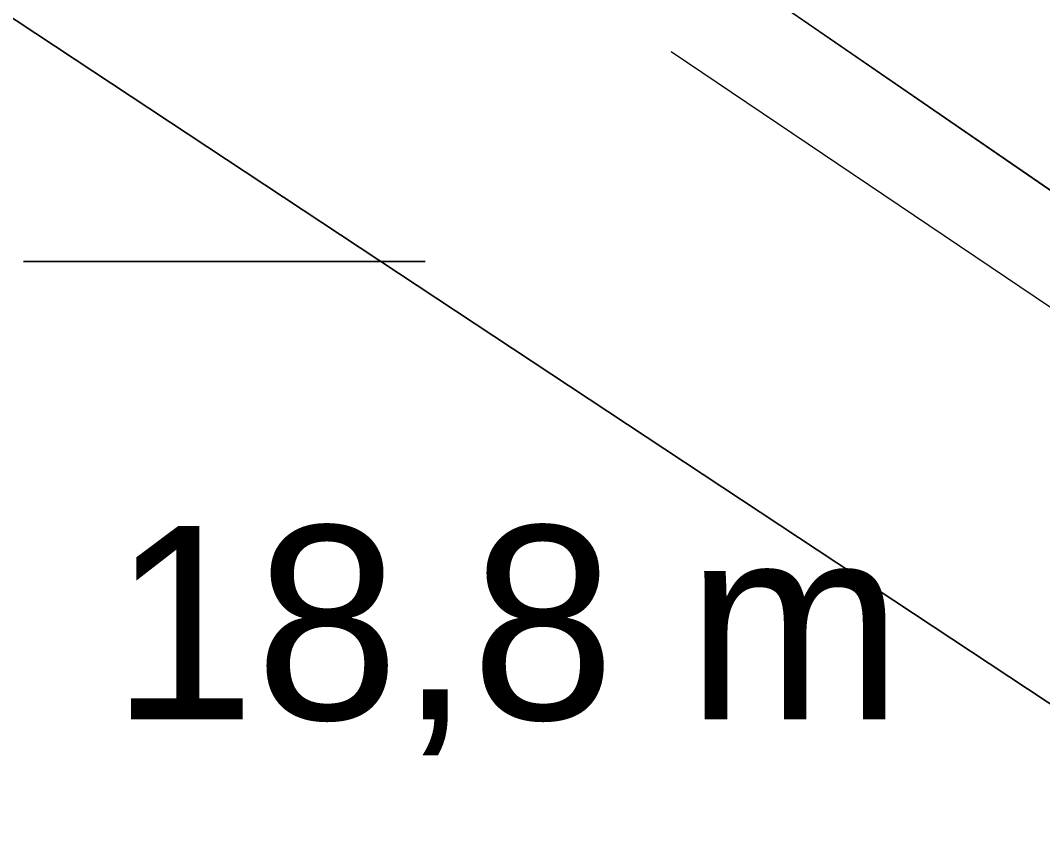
# Model space of a CAD drawing. Header units: metres. Extents: x 0 to 105485, y 0 to 425721.
# Drawn here: x 104661.473 to 104666.227, y 425228.052 to 425231.811 of the extents above; entities that cross this region are included whole.
import ezdxf
from ezdxf.enums import TextEntityAlignment as Align

# ---------------------------------------------------------------- set-up
doc = ezdxf.new("R2010")
doc.units = ezdxf.units.M
doc.header["$MEASUREMENT"] = 0
doc.linetypes.add('KG-PERCEEL-SO', pattern=[19, 5.5, -4, 5.5, -4])
for name, color, linetype, lineweight in [('B-XX-GK-KADEMUUR-G', 150, 'Continuous', 18), ('B-XX-KG-GRENS_PERCEEL-G', 150, 'KG-PERCEEL-SO', 18), ('B-XX-MO-ONDERZOEK_SONDERING-G', 90, 'Continuous', 18), ('B-XX-MO-ONDERZOEK_SONDERING-T', 90, 'Continuous', 18), ('B-XX-OG-WATER_HAVEN-G', 170, 'Continuous', 18), ('B-XX-VH-OPENVERHARDING-G', 90, 'Continuous', 18)]:
    doc.layers.add(name, color=color, linetype=linetype, lineweight=lineweight)

msp = doc.modelspace()

# ---------------------------------------------------------------- linework, layer by layer
at = {"layer": 'B-XX-GK-KADEMUUR-G', "ltscale": 0.5}
msp.add_lwpolyline([(104656.653, 425237.635), (104645.067, 425225.027), (104633.832, 425212.744), (104630.988, 425209.689), (104630, 425208.5949), (104630, 425207.8948), (104655.534, 425235.724), (104669.156, 425226.719), (104683.563, 425217.04), (104694.868, 425209.36), (104693.117, 425204.476), (104685.019, 425181.946), (104684.636, 425182.153), (104673.2142, 425150), (104682.3119, 425150), (104686.323, 425173.241), (104687.603, 425180.661), (104686.578, 425181.02), (104695.148, 425204.934), (104695.964, 425207.146), (104696.101, 425207.506), (104697.258, 425210.559), (104683.724, 425219.219), (104669.77, 425228.608)], close=True, dxfattribs=at)
at = {"layer": 'B-XX-KG-GRENS_PERCEEL-G', "ltscale": 0.5, "flags": 128}
msp.add_lwpolyline([(104656.624, 425236.978), (104675.459, 425224.276), (104696.915, 425209.952), (104697.774, 425209.408)], dxfattribs=at)
at = {"layer": 'B-XX-MO-ONDERZOEK_SONDERING-G', "color": 0, "true_color": 0xd62828}
msp.add_polyline3d([(104661.857, 425230.69, -3.73), (104661.846, 425230.69, -3.75), (104661.772, 425230.69, -3.77), (104661.796, 425230.69, -3.79), (104661.766, 425230.69, -3.809), (104661.644, 425230.69, -3.829), (104661.611, 425230.69, -3.849), (104661.638, 425230.69, -3.869), (104661.594, 425230.69, -3.889), (104661.52, 425230.69, -3.909), (104661.513, 425230.69, -3.929), (104661.518, 425230.69, -3.949), (104661.513, 425230.69, -3.969), (104661.506, 425230.69, -3.989), (104661.506, 425230.69, -4.009), (104661.506, 425230.69, -4.029), (104661.506, 425230.69, -4.049), (104661.514, 425230.69, -4.069), (104661.516, 425230.69, -4.089), (104661.518, 425230.69, -4.109), (104661.554, 425230.69, -4.129), (104661.593, 425230.69, -4.149), (104661.5657, 425230.69, -4.169), (104661.5385, 425230.69, -4.189), (104661.5337, 425230.69, -4.209), (104661.5288, 425230.69, -4.229), (104661.524, 425230.69, -4.249), (104661.524, 425230.69, -4.269), (104661.5194, 425230.69, -4.289), (104661.5183, 425230.69, -4.309), (104661.5173, 425230.69, -4.329), (104661.5163, 425230.69, -4.349), (104661.517, 425230.69, -4.369), (104661.508, 425230.69, -4.389), (104661.501, 425230.69, -4.41), (104661.4986, 425230.69, -4.43), (104661.4963, 425230.69, -4.45), (104661.4957, 425230.69, -4.47), (104661.4952, 425230.69, -4.49), (104661.4946, 425230.69, -4.51), (104661.4943, 425230.69, -4.53), (104661.494, 425230.69, -4.55), (104661.491, 425230.69, -4.57), (104661.4896, 425230.69, -4.59), (104661.4883, 425230.69, -4.61), (104661.487, 425230.69, -4.63), (104661.499, 425230.69, -4.65), (104661.506, 425230.69, -4.67), (104661.508, 425230.69, -4.69), (104661.508, 425230.69, -4.71), (104661.51, 425230.69, -4.73), (104661.511, 425230.69, -4.75), (104661.512, 425230.69, -4.77), (104661.511, 425230.69, -4.79), (104661.5106, 425230.69, -4.81), (104661.5103, 425230.69, -4.83), (104661.51, 425230.69, -4.85), (104661.511, 425230.69, -4.87), (104661.51, 425230.69, -4.89), (104661.511, 425230.69, -4.91), (104661.5183, 425230.69, -4.93), (104661.5256, 425230.69, -4.95), (104661.533, 425230.69, -4.97), (104661.535, 425230.69, -4.99), (104661.518, 425230.69, -5.01), (104661.513, 425230.69, -5.03), (104661.504, 425230.69, -5.05), (104661.5033, 425230.69, -5.07), (104661.5026, 425230.69, -5.09), (104661.502, 425230.69, -5.11), (104661.501, 425230.69, -5.13), (104661.501, 425230.69, -5.15), (104661.499, 425230.69, -5.17), (104661.499, 425230.69, -5.19), (104661.502, 425230.69, -5.21), (104661.503, 425230.69, -5.23), (104661.508, 425230.69, -5.25), (104661.511, 425230.69, -5.27), (104661.51, 425230.69, -5.29), (104661.508, 425230.69, -5.31), (104661.504, 425230.69, -5.33), (104661.504, 425230.69, -5.35), (104661.504, 425230.69, -5.37), (104661.504, 425230.69, -5.39), (104661.504, 425230.69, -5.41), (104661.504, 425230.69, -5.43), (104661.504, 425230.69, -5.45), (104661.503, 425230.69, -5.47), (104661.504, 425230.69, -5.49), (104661.508, 425230.69, -5.51), (104661.505, 425230.69, -5.53), (104661.504, 425230.69, -5.55), (104661.505, 425230.69, -5.57), (104661.503, 425230.69, -5.59), (104661.503, 425230.69, -5.61), (104661.504, 425230.69, -5.63), (104661.51, 425230.69, -5.65), (104661.508, 425230.69, -5.67), (104661.506, 425230.69, -5.69), (104661.506, 425230.69, -5.71), (104661.506, 425230.69, -5.73), (104661.506, 425230.69, -5.75), (104661.511, 425230.69, -5.77), (104661.513, 425230.69, -5.79), (104661.516, 425230.69, -5.81), (104661.517, 425230.69, -5.83), (104661.516, 425230.69, -5.85), (104661.5143, 425230.69, -5.87), (104661.5126, 425230.69, -5.89), (104661.511, 425230.69, -5.91), (104661.513, 425230.69, -5.93), (104661.524, 425230.69, -5.95), (104661.534, 425230.69, -5.97), (104661.527, 425230.69, -5.99), (104661.5225, 425230.69, -6.01), (104661.5181, 425230.69, -6.03), (104661.5136, 425230.69, -6.05), (104661.514, 425230.69, -6.07), (104661.513, 425230.69, -6.09), (104661.51, 425230.69, -6.11), (104661.51, 425230.69, -6.13), (104661.508, 425230.69, -6.15), (104661.502, 425230.69, -6.17), (104661.502, 425230.69, -6.19), (104661.5, 425230.69, -6.21), (104661.5, 425230.69, -6.23), (104661.504, 425230.69, -6.25), (104661.504, 425230.69, -6.27), (104661.504, 425230.69, -6.289), (104661.503, 425230.69, -6.309), (104661.502, 425230.69, -6.329), (104661.502, 425230.69, -6.349), (104661.502, 425230.69, -6.369), (104661.503, 425230.69, -6.389), (104661.508, 425230.69, -6.409), (104661.514, 425230.69, -6.429), (104661.516, 425230.69, -6.449), (104661.515, 425230.69, -6.469), (104661.513, 425230.69, -6.489), (104661.519, 425230.69, -6.509), (104661.522, 425230.69, -6.529), (104661.521, 425230.69, -6.549), (104661.52, 425230.69, -6.569), (104661.519, 425230.69, -6.589), (104661.528, 425230.69, -6.609), (104661.53, 425230.69, -6.629), (104661.5853, 425230.69, -6.649), (104661.6406, 425230.69, -6.669), (104661.696, 425230.69, -6.689), (104661.85, 425230.69, -6.709), (104661.873, 425230.69, -6.729), (104661.843, 425230.69, -6.749), (104661.807, 425230.69, -6.769), (104661.771, 425230.69, -6.789), (104661.73, 425230.69, -6.809), (104661.704, 425230.69, -6.829), (104661.66, 425230.69, -6.849), (104661.602, 425230.69, -6.869), (104661.556, 425230.69, -6.889), (104661.532, 425230.69, -6.909), (104661.517, 425230.69, -6.929), (104661.51, 425230.69, -6.949), (104661.505, 425230.69, -6.969), (104661.503, 425230.69, -6.989), (104661.503, 425230.69, -7.009), (104661.5, 425230.69, -7.029), (104661.498, 425230.69, -7.049), (104661.498, 425230.69, -7.069), (104661.498, 425230.69, -7.089), (104661.498, 425230.69, -7.109), (104661.497, 425230.69, -7.129), (104661.497, 425230.69, -7.149), (104661.497, 425230.69, -7.169), (104661.497, 425230.69, -7.189), (104661.497, 425230.69, -7.209), (104661.499, 425230.69, -7.229), (104661.5, 425230.69, -7.249), (104661.5, 425230.69, -7.269), (104661.502, 425230.69, -7.289), (104661.502, 425230.69, -7.309), (104661.502, 425230.69, -7.329), (104661.501, 425230.69, -7.349), (104661.5, 425230.69, -7.369), (104661.5, 425230.69, -7.389), (104661.499, 425230.69, -7.409), (104661.499, 425230.69, -7.429), (104661.498, 425230.69, -7.449), (104661.499, 425230.69, -7.469), (104661.499, 425230.69, -7.489), (104661.498, 425230.69, -7.509), (104661.498, 425230.69, -7.529), (104661.498, 425230.69, -7.549), (104661.498, 425230.69, -7.569), (104661.498, 425230.69, -7.589), (104661.497, 425230.69, -7.609), (104661.498, 425230.69, -7.629), (104661.497, 425230.69, -7.649), (104661.498, 425230.69, -7.669), (104661.498, 425230.69, -7.689), (104661.497, 425230.69, -7.709), (104661.499, 425230.69, -7.729), (104661.499, 425230.69, -7.749), (104661.499, 425230.69, -7.769), (104661.498, 425230.69, -7.789), (104661.499, 425230.69, -7.809), (104661.499, 425230.69, -7.829), (104661.499, 425230.69, -7.849), (104661.499, 425230.69, -7.869), (104661.499, 425230.69, -7.889), (104661.499, 425230.69, -7.909), (104661.499, 425230.69, -7.929), (104661.498, 425230.69, -7.949), (104661.498, 425230.69, -7.969), (104661.499, 425230.69, -7.989), (104661.498, 425230.69, -8.009), (104661.499, 425230.69, -8.029), (104661.499, 425230.69, -8.049), (104661.499, 425230.69, -8.069), (104661.501, 425230.69, -8.089), (104661.5, 425230.69, -8.109), (104661.499, 425230.69, -8.129), (104661.5, 425230.69, -8.149), (104661.5, 425230.69, -8.169), (104661.5, 425230.69, -8.189), (104661.501, 425230.69, -8.209), (104661.501, 425230.69, -8.229), (104661.5, 425230.69, -8.249), (104661.499, 425230.69, -8.269), (104661.5, 425230.69, -8.289), (104661.499, 425230.69, -8.309), (104661.5, 425230.69, -8.329), (104661.5, 425230.69, -8.349), (104661.502, 425230.69, -8.369), (104661.502, 425230.69, -8.389), (104661.5, 425230.69, -8.409), (104661.5, 425230.69, -8.429), (104661.5, 425230.69, -8.449), (104661.501, 425230.69, -8.469), (104661.5, 425230.69, -8.489), (104661.501, 425230.69, -8.509), (104661.5, 425230.69, -8.529), (104661.5, 425230.69, -8.549), (104661.501, 425230.69, -8.569), (104661.501, 425230.69, -8.589), (104661.501, 425230.69, -8.609), (104661.501, 425230.69, -8.629), (104661.501, 425230.69, -8.649), (104661.501, 425230.69, -8.669), (104661.501, 425230.69, -8.689), (104661.501, 425230.69, -8.709), (104661.501, 425230.69, -8.729), (104661.501, 425230.69, -8.749), (104661.501, 425230.69, -8.769), (104661.501, 425230.69, -8.789), (104661.502, 425230.69, -8.809), (104661.501, 425230.69, -8.829), (104661.501, 425230.69, -8.849), (104661.501, 425230.69, -8.869), (104661.502, 425230.69, -8.889), (104661.501, 425230.69, -8.909), (104661.502, 425230.69, -8.929), (104661.501, 425230.69, -8.949), (104661.501, 425230.69, -8.969), (104661.502, 425230.69, -8.989), (104661.502, 425230.69, -9.009), (104661.502, 425230.69, -9.029), (104661.502, 425230.69, -9.049), (104661.502, 425230.69, -9.069), (104661.503, 425230.69, -9.089), (104661.503, 425230.69, -9.109), (104661.503, 425230.69, -9.129), (104661.502, 425230.69, -9.149), (104661.503, 425230.69, -9.169), (104661.502, 425230.69, -9.189), (104661.503, 425230.69, -9.209), (104661.503, 425230.69, -9.229), (104661.502, 425230.69, -9.249), (104661.501, 425230.69, -9.269), (104661.501, 425230.69, -9.289), (104661.501, 425230.69, -9.309), (104661.502, 425230.69, -9.329), (104661.503, 425230.69, -9.349), (104661.503, 425230.69, -9.369), (104661.503, 425230.69, -9.389), (104661.503, 425230.69, -9.409), (104661.502, 425230.69, -9.429), (104661.502, 425230.69, -9.449), (104661.502, 425230.69, -9.469), (104661.502, 425230.69, -9.489), (104661.502, 425230.69, -9.509), (104661.502, 425230.69, -9.529), (104661.502, 425230.69, -9.549), (104661.502, 425230.69, -9.569), (104661.504, 425230.69, -9.589), (104661.504, 425230.69, -9.609), (104661.505, 425230.69, -9.629), (104661.509, 425230.69, -9.649), (104661.513, 425230.69, -9.669), (104661.509, 425230.69, -9.689), (104661.504, 425230.69, -9.709), (104661.503, 425230.69, -9.729), (104661.502, 425230.69, -9.749), (104661.502, 425230.69, -9.769), (104661.502, 425230.69, -9.789), (104661.502, 425230.69, -9.809), (104661.501, 425230.69, -9.829), (104661.502, 425230.69, -9.849), (104661.502, 425230.69, -9.869), (104661.502, 425230.69, -9.889), (104661.501, 425230.69, -9.909), (104661.502, 425230.69, -9.929), (104661.502, 425230.69, -9.949), (104661.503, 425230.69, -9.969), (104661.504, 425230.69, -9.989), (104661.503, 425230.69, -10.009), (104661.504, 425230.69, -10.029), (104661.502, 425230.69, -10.049), (104661.502, 425230.69, -10.069), (104661.502, 425230.69, -10.089), (104661.502, 425230.69, -10.109), (104661.502, 425230.69, -10.129), (104661.502, 425230.69, -10.149), (104661.502, 425230.69, -10.169), (104661.503, 425230.69, -10.189), (104661.5, 425230.69, -10.209), (104661.499, 425230.69, -10.229), (104661.497, 425230.69, -10.249), (104661.497, 425230.69, -10.269), (104661.497, 425230.69, -10.289), (104661.498, 425230.69, -10.309), (104661.497, 425230.69, -10.329), (104661.497, 425230.69, -10.349), (104661.497, 425230.69, -10.369), (104661.498, 425230.69, -10.389), (104661.498, 425230.69, -10.409), (104661.497, 425230.69, -10.429), (104661.499, 425230.69, -10.449), (104661.498, 425230.69, -10.469), (104661.498, 425230.69, -10.489), (104661.498, 425230.69, -10.509), (104661.498, 425230.69, -10.529), (104661.499, 425230.69, -10.549), (104661.498, 425230.69, -10.569), (104661.498, 425230.69, -10.589), (104661.499, 425230.69, -10.609), (104661.502, 425230.69, -10.629), (104661.502, 425230.69, -10.649), (104661.5, 425230.69, -10.669), (104661.499, 425230.69, -10.689), (104661.5, 425230.69, -10.709), (104661.5, 425230.69, -10.729), (104661.501, 425230.69, -10.749), (104661.502, 425230.69, -10.769), (104661.502, 425230.69, -10.789), (104661.502, 425230.69, -10.809), (104661.502, 425230.69, -10.829), (104661.502, 425230.69, -10.849), (104661.502, 425230.69, -10.869), (104661.503, 425230.69, -10.889), (104661.504, 425230.69, -10.909), (104661.503, 425230.69, -10.929), (104661.5, 425230.69, -10.949), (104661.498, 425230.69, -10.969), (104661.499, 425230.69, -10.989), (104661.499, 425230.69, -11.009), (104661.5, 425230.69, -11.029), (104661.501, 425230.69, -11.049), (104661.502, 425230.69, -11.069), (104661.502, 425230.69, -11.089), (104661.504, 425230.69, -11.109), (104661.504, 425230.69, -11.129), (104661.504, 425230.69, -11.149), (104661.502, 425230.69, -11.169), (104661.502, 425230.69, -11.189), (104661.501, 425230.69, -11.209), (104661.502, 425230.69, -11.229), (104661.503, 425230.69, -11.249), (104661.503, 425230.69, -11.269), (104661.501, 425230.69, -11.288), (104661.502, 425230.69, -11.308), (104661.506, 425230.69, -11.328), (104661.519, 425230.69, -11.348), (104661.533, 425230.69, -11.368), (104661.538, 425230.69, -11.388), (104661.536, 425230.69, -11.408), (104661.519, 425230.69, -11.428), (104661.517, 425230.69, -11.448), (104661.515, 425230.69, -11.468), (104661.513, 425230.69, -11.488), (104661.511, 425230.69, -11.508), (104661.502, 425230.69, -11.528), (104661.502, 425230.69, -11.548), (104661.501, 425230.69, -11.568), (104661.5, 425230.69, -11.588), (104661.502, 425230.69, -11.608), (104661.501, 425230.69, -11.628), (104661.502, 425230.69, -11.648), (104661.504, 425230.69, -11.668), (104661.502, 425230.69, -11.688), (104661.504, 425230.69, -11.708), (104661.506, 425230.69, -11.728), (104661.509, 425230.69, -11.748), (104661.508, 425230.69, -11.768), (104661.5063, 425230.69, -11.788), (104661.5046, 425230.69, -11.808), (104661.503, 425230.69, -11.828), (104661.504, 425230.69, -11.848), (104661.502, 425230.69, -11.868), (104661.502, 425230.69, -11.888), (104661.501, 425230.69, -11.908), (104661.501, 425230.69, -11.928), (104661.502, 425230.69, -11.948), (104661.503, 425230.69, -11.968), (104661.504, 425230.69, -11.988), (104661.504, 425230.69, -12.008), (104661.511, 425230.69, -12.028), (104661.515, 425230.69, -12.048), (104661.51, 425230.69, -12.068), (104661.502, 425230.69, -12.088), (104661.502, 425230.69, -12.108), (104661.502, 425230.69, -12.128), (104661.502, 425230.69, -12.148), (104661.502, 425230.69, -12.168), (104661.502, 425230.69, -12.188), (104661.504, 425230.69, -12.208), (104661.506, 425230.69, -12.228), (104661.509, 425230.69, -12.248), (104661.543, 425230.69, -12.268), (104661.72, 425230.69, -12.288), (104661.803, 425230.69, -12.308), (104661.924, 425230.69, -12.328), (104662.2, 425230.69, -12.348), (104662.356, 425230.69, -12.368), (104662.396, 425230.69, -12.388), (104662.402, 425230.69, -12.408), (104662.405, 425230.69, -12.427), (104662.419, 425230.69, -12.447), (104662.452, 425230.69, -12.467), (104662.517, 425230.69, -12.487), (104662.604, 425230.69, -12.507), (104662.638, 425230.69, -12.527), (104662.603, 425230.69, -12.547), (104662.494, 425230.69, -12.567), (104662.444, 425230.69, -12.587), (104662.394, 425230.69, -12.607), (104662.344, 425230.69, -12.627), (104662.329, 425230.69, -12.647), (104662.269, 425230.69, -12.667), (104662.235, 425230.69, -12.687), (104662.144, 425230.69, -12.707), (104662.035, 425230.69, -12.727), (104661.926, 425230.69, -12.747), (104661.803, 425230.69, -12.767), (104661.745, 425230.69, -12.787), (104661.677, 425230.69, -12.807), (104661.646, 425230.69, -12.827), (104661.617, 425230.69, -12.847), (104661.602, 425230.69, -12.867), (104661.599, 425230.69, -12.887), (104661.593, 425230.69, -12.907), (104661.568, 425230.69, -12.927), (104661.556, 425230.69, -12.947), (104661.553, 425230.69, -12.967), (104661.556, 425230.69, -12.987), (104661.557, 425230.69, -13.007), (104661.555, 425230.69, -13.027), (104661.556, 425230.69, -13.047), (104661.556, 425230.69, -13.067), (104661.554, 425230.69, -13.087), (104661.554, 425230.69, -13.106), (104661.553, 425230.69, -13.126), (104661.552, 425230.69, -13.146), (104661.556, 425230.69, -13.166), (104661.554, 425230.69, -13.186), (104661.556, 425230.69, -13.206), (104661.556, 425230.69, -13.226), (104661.554, 425230.69, -13.246), (104661.554, 425230.69, -13.266), (104661.552, 425230.69, -13.286), (104661.553, 425230.69, -13.306), (104661.552, 425230.69, -13.326), (104661.55, 425230.69, -13.346), (104661.547, 425230.69, -13.366), (104661.546, 425230.69, -13.386), (104661.54, 425230.69, -13.406), (104661.536, 425230.69, -13.426), (104661.535, 425230.69, -13.446), (104661.53, 425230.69, -13.466), (104661.529, 425230.69, -13.486), (104661.525, 425230.69, -13.506), (104661.521, 425230.69, -13.526), (104661.521, 425230.69, -13.546), (104661.518, 425230.69, -13.566), (104661.515, 425230.69, -13.586), (104661.508, 425230.69, -13.606), (104661.509, 425230.69, -13.626), (104661.505, 425230.69, -13.646), (104661.502, 425230.69, -13.666), (104661.5, 425230.69, -13.686), (104661.5, 425230.69, -13.706), (104661.501, 425230.69, -13.726), (104661.501, 425230.69, -13.746), (104661.501, 425230.69, -13.766), (104661.501, 425230.69, -13.786), (104661.503, 425230.69, -13.806), (104661.504, 425230.69, -13.826), (104661.506, 425230.69, -13.845), (104661.505, 425230.69, -13.865), (104661.504, 425230.69, -13.885), (104661.505, 425230.69, -13.905), (104661.512, 425230.69, -13.925), (104661.614, 425230.69, -13.945), (104661.681, 425230.69, -13.965), (104661.739, 425230.69, -13.985), (104661.754, 425230.69, -14.005), (104661.745, 425230.69, -14.025), (104661.7426, 425230.69, -14.045), (104661.7403, 425230.69, -14.065), (104661.738, 425230.69, -14.085), (104661.791, 425230.69, -14.105), (104661.854, 425230.69, -14.125), (104661.894, 425230.69, -14.145), (104662.01, 425230.69, -14.165), (104662.101, 425230.69, -14.185), (104662.185, 425230.69, -14.205), (104662.236, 425230.69, -14.225), (104662.283, 425230.69, -14.244), (104662.293, 425230.69, -14.264), (104662.306, 425230.69, -14.284), (104662.323, 425230.69, -14.304), (104662.341, 425230.69, -14.324), (104662.348, 425230.69, -14.344), (104662.347, 425230.69, -14.364), (104662.319, 425230.69, -14.384), (104662.29, 425230.69, -14.404), (104662.272, 425230.69, -14.424), (104662.261, 425230.69, -14.444), (104662.248, 425230.69, -14.464), (104662.242, 425230.69, -14.484), (104662.222, 425230.69, -14.504), (104662.205, 425230.69, -14.524), (104662.201, 425230.69, -14.544), (104662.245, 425230.69, -14.564), (104662.217, 425230.69, -14.584), (104662.342, 425230.69, -14.603), (104662.419, 425230.69, -14.623), (104662.475, 425230.69, -14.643), (104662.498, 425230.69, -14.663), (104662.506, 425230.69, -14.683), (104662.49, 425230.69, -14.703), (104662.476, 425230.69, -14.723), (104662.437, 425230.69, -14.743), (104662.411, 425230.69, -14.763), (104662.388, 425230.69, -14.783), (104662.363, 425230.69, -14.803), (104662.348, 425230.69, -14.823), (104662.321, 425230.69, -14.843), (104662.298, 425230.69, -14.863), (104662.278, 425230.69, -14.883), (104662.265, 425230.69, -14.902), (104662.251, 425230.69, -14.922), (104662.247, 425230.69, -14.942), (104662.261, 425230.69, -14.962), (104662.31, 425230.69, -14.982), (104662.388, 425230.69, -15.002), (104662.463, 425230.69, -15.022), (104662.491, 425230.69, -15.042), (104662.521, 425230.69, -15.062), (104662.508, 425230.69, -15.082), (104662.487, 425230.69, -15.102), (104662.451, 425230.69, -15.122), (104662.405, 425230.69, -15.142), (104662.378, 425230.69, -15.162), (104662.335, 425230.69, -15.182), (104662.286, 425230.69, -15.201), (104662.257, 425230.69, -15.221), (104662.257, 425230.69, -15.241), (104662.265, 425230.69, -15.261), (104662.256, 425230.69, -15.281), (104662.201, 425230.69, -15.301), (104662.149, 425230.69, -15.321), (104662.113, 425230.69, -15.341), (104662.08, 425230.69, -15.361), (104662.046, 425230.69, -15.381), (104662.035, 425230.69, -15.401), (104662.013, 425230.69, -15.421), (104662, 425230.69, -15.441), (104661.99, 425230.69, -15.46), (104661.994, 425230.69, -15.48), (104662.013, 425230.69, -15.5), (104662.062, 425230.69, -15.52), (104662.122, 425230.69, -15.54), (104662.154, 425230.69, -15.56), (104662.19, 425230.69, -15.58), (104662.183, 425230.69, -15.6), (104662.176, 425230.69, -15.62), (104662.169, 425230.69, -15.64), (104662.268, 425230.69, -15.66), (104662.344, 425230.69, -15.68), (104662.463, 425230.69, -15.7), (104662.485, 425230.69, -15.72), (104662.462, 425230.69, -15.739), (104662.439, 425230.69, -15.759), (104662.426, 425230.69, -15.779), (104662.433, 425230.69, -15.799), (104662.541, 425230.69, -15.819), (104662.743, 425230.69, -15.839), (104662.911, 425230.69, -15.859), (104662.989, 425230.69, -15.879), (104663.022, 425230.69, -15.899), (104663.07, 425230.69, -15.919), (104663.106, 425230.69, -15.939), (104663.128, 425230.69, -15.959), (104663.141, 425230.69, -15.978), (104663.095, 425230.69, -15.998), (104663.087, 425230.69, -16.018), (104663.053, 425230.69, -16.038), (104663.015, 425230.69, -16.058), (104662.993, 425230.69, -16.078), (104662.983, 425230.69, -16.098), (104662.936, 425230.69, -16.118), (104662.908, 425230.69, -16.138), (104662.91, 425230.69, -16.158), (104662.909, 425230.69, -16.178), (104662.897, 425230.69, -16.198), (104662.837, 425230.69, -16.217), (104662.802, 425230.69, -16.237), (104662.796, 425230.69, -16.257), (104662.799, 425230.69, -16.277), (104662.802, 425230.69, -16.297), (104662.81, 425230.69, -16.317), (104662.771, 425230.69, -16.337), (104662.723, 425230.69, -16.357), (104662.68, 425230.69, -16.377), (104662.613, 425230.69, -16.397), (104662.512, 425230.69, -16.417), (104662.468, 425230.69, -16.436), (104662.418, 425230.69, -16.456), (104662.398, 425230.69, -16.476), (104662.398, 425230.69, -16.496), (104662.414, 425230.69, -16.516), (104662.45, 425230.69, -16.536), (104662.52, 425230.69, -16.556), (104662.608, 425230.69, -16.576), (104662.676, 425230.69, -16.596), (104662.788, 425230.69, -16.616), (104662.885, 425230.69, -16.635), (104662.966, 425230.69, -16.655), (104662.938, 425230.69, -16.675), (104662.876, 425230.69, -16.695), (104662.77, 425230.69, -16.715), (104662.714, 425230.69, -16.735), (104662.662, 425230.69, -16.755), (104662.598, 425230.69, -16.775), (104662.56, 425230.69, -16.795), (104662.495, 425230.69, -16.815), (104662.448, 425230.69, -16.834), (104662.424, 425230.69, -16.854), (104662.419, 425230.69, -16.874), (104662.436, 425230.69, -16.894), (104662.483, 425230.69, -16.914), (104662.542, 425230.69, -16.934), (104662.58, 425230.69, -16.954), (104662.626, 425230.69, -16.974), (104662.651, 425230.69, -16.994), (104662.673, 425230.69, -17.013), (104662.671, 425230.69, -17.033), (104662.646, 425230.69, -17.053), (104662.569, 425230.69, -17.073), (104662.487, 425230.69, -17.093), (104662.442, 425230.69, -17.113), (104662.427, 425230.69, -17.133), (104662.417, 425230.69, -17.153), (104662.415, 425230.69, -17.173), (104662.436, 425230.69, -17.193), (104662.452, 425230.69, -17.212), (104662.475, 425230.69, -17.232), (104662.464, 425230.69, -17.252), (104662.449, 425230.69, -17.272), (104662.439, 425230.69, -17.292), (104662.42, 425230.69, -17.312), (104662.375, 425230.69, -17.332), (104662.328, 425230.69, -17.352), (104662.294, 425230.69, -17.372), (104662.282, 425230.69, -17.391), (104662.253, 425230.69, -17.411), (104662.225, 425230.69, -17.431), (104662.196, 425230.69, -17.451), (104662.171, 425230.69, -17.471), (104662.156, 425230.69, -17.491), (104662.132, 425230.69, -17.511), (104662.105, 425230.69, -17.531), (104662.092, 425230.69, -17.551), (104662.118, 425230.69, -17.571), (104662.144, 425230.69, -17.59), (104662.17, 425230.69, -17.61), (104662.335, 425230.69, -17.63), (104662.495, 425230.69, -17.65), (104662.553, 425230.69, -17.67), (104662.62, 425230.69, -17.69), (104662.647, 425230.69, -17.71), (104662.661, 425230.69, -17.729), (104662.695, 425230.69, -17.749), (104662.715, 425230.69, -17.769), (104662.734, 425230.69, -17.789), (104662.709, 425230.69, -17.809), (104662.613, 425230.69, -17.829), (104662.561, 425230.69, -17.849), (104662.477, 425230.69, -17.869), (104662.429, 425230.69, -17.888), (104662.422, 425230.69, -17.908), (104662.45, 425230.69, -17.928), (104662.478, 425230.69, -17.948), (104662.558, 425230.69, -17.968), (104662.674, 425230.69, -17.988), (104662.729, 425230.69, -18.008), (104662.709, 425230.69, -18.027), (104662.694, 425230.69, -18.047), (104662.674, 425230.69, -18.067), (104662.703, 425230.69, -18.087), (104662.743, 425230.69, -18.107), (104662.769, 425230.69, -18.127), (104662.768, 425230.69, -18.147), (104662.761, 425230.69, -18.167), (104662.716, 425230.69, -18.186), (104662.627, 425230.69, -18.206), (104662.531, 425230.69, -18.226), (104662.498, 425230.69, -18.246), (104662.509, 425230.69, -18.266), (104662.608, 425230.69, -18.286), (104662.69, 425230.69, -18.306), (104662.775, 425230.69, -18.325), (104662.826, 425230.69, -18.345), (104662.917, 425230.69, -18.365), (104662.971, 425230.69, -18.385), (104663.022, 425230.69, -18.405), (104663.034, 425230.69, -18.425), (104663.02, 425230.69, -18.445), (104662.967, 425230.69, -18.464), (104662.907, 425230.69, -18.484), (104662.818, 425230.69, -18.504), (104662.667, 425230.69, -18.524), (104662.645, 425230.69, -18.544), (104662.6407, 425230.69, -18.564), (104662.6363, 425230.69, -18.583), (104662.632, 425230.69, -18.603), (104662.643, 425230.69, -18.623), (104662.643, 425230.69, -18.643), (104662.607, 425230.69, -18.663), (104662.592, 425230.69, -18.683), (104662.584, 425230.69, -18.703), (104662.557, 425230.69, -18.722), (104662.552, 425230.69, -18.742), (104662.545, 425230.69, -18.762), (104662.567, 425230.69, -18.782), (104662.603, 425230.69, -18.802), (104662.62, 425230.69, -18.822), (104662.644, 425230.69, -18.841), (104662.657, 425230.69, -18.861), (104662.644, 425230.69, -18.881), (104662.638, 425230.69, -18.901), (104662.628, 425230.69, -18.921), (104662.629, 425230.69, -18.941), (104662.667, 425230.69, -18.96), (104662.752, 425230.69, -18.98), (104662.808, 425230.69, -19), (104662.918, 425230.69, -19.02), (104663.003, 425230.69, -19.04), (104663.078, 425230.69, -19.06), (104663.105, 425230.69, -19.08), (104663.165, 425230.69, -19.099), (104663.177, 425230.69, -19.119), (104663.184, 425230.69, -19.139), (104663.181, 425230.69, -19.159), (104663.14, 425230.69, -19.179), (104663.041, 425230.69, -19.199), (104662.932, 425230.69, -19.218), (104662.877, 425230.69, -19.238), (104662.864, 425230.69, -19.258), (104662.849, 425230.69, -19.278), (104662.866, 425230.69, -19.298), (104662.899, 425230.69, -19.318), (104662.952, 425230.69, -19.337), (104662.966, 425230.69, -19.357), (104663.027, 425230.69, -19.377), (104663.117, 425230.69, -19.397), (104663.164, 425230.69, -19.417), (104663.09, 425230.69, -19.436), (104662.847, 425230.69, -19.456), (104662.76, 425230.69, -19.476), (104662.645, 425230.69, -19.496), (104662.515, 425230.69, -19.516), (104662.339, 425230.69, -19.535), (104662.118, 425230.69, -19.555), (104662.118, 425230.69, -19.575), (104662.06, 425230.69, -19.595), (104661.997, 425230.69, -19.615), (104661.9766, 425230.69, -19.634), (104661.9563, 425230.69, -19.654), (104661.936, 425230.69, -19.674), (104662.298, 425230.69, -19.694), (104662.72, 425230.69, -19.714), (104663.116, 425230.69, -19.733), (104663.219, 425230.69, -19.753), (104663.331, 425230.69, -19.773), (104663.354, 425230.69, -19.793), (104663.353, 425230.69, -19.813), (104663.355, 425230.69, -19.832), (104663.31, 425230.69, -19.852), (104663.2, 425230.69, -19.872), (104663.105, 425230.69, -19.892), (104663.007, 425230.69, -19.912), (104662.95, 425230.69, -19.931), (104662.881, 425230.69, -19.951), (104662.786, 425230.69, -19.971), (104662.64, 425230.69, -19.991), (104662.561, 425230.69, -20.011), (104662.454, 425230.69, -20.03), (104662.402, 425230.69, -20.05), (104662.333, 425230.69, -20.07), (104662.313, 425230.69, -20.09), (104662.249, 425230.69, -20.109), (104662.154, 425230.69, -20.129), (104662.1496, 425230.69, -20.149), (104662.1453, 425230.69, -20.169), (104662.141, 425230.69, -20.189), (104662.136, 425230.69, -20.208), (104662.148, 425230.69, -20.228), (104662.171, 425230.69, -20.248), (104662.207, 425230.69, -20.268), (104662.261, 425230.69, -20.288), (104662.288, 425230.69, -20.307), (104662.308, 425230.69, -20.327), (104662.247, 425230.69, -20.347), (104662.17, 425230.69, -20.367), (104662.003, 425230.69, -20.386), (104661.881, 425230.69, -20.406), (104661.833, 425230.69, -20.426), (104661.854, 425230.69, -20.446), (104661.819, 425230.69, -20.466), (104661.8116, 425230.69, -20.485), (104661.8043, 425230.69, -20.505), (104661.797, 425230.69, -20.525), (104661.897, 425230.69, -20.545), (104661.962, 425230.69, -20.564), (104662.047, 425230.69, -20.584), (104662.155, 425230.69, -20.604), (104662.163, 425230.69, -20.624), (104662.142, 425230.69, -20.643), (104662.083, 425230.69, -20.663), (104661.986, 425230.69, -20.683), (104661.955, 425230.69, -20.703), (104661.909, 425230.69, -20.722), (104661.854, 425230.69, -20.742), (104661.801, 425230.69, -20.762), (104661.7956, 425230.69, -20.782), (104661.7903, 425230.69, -20.802), (104661.785, 425230.69, -20.821), (104661.937, 425230.69, -20.841), (104662.153, 425230.69, -20.861), (104662.271, 425230.69, -20.881), (104662.451, 425230.69, -20.9), (104662.525, 425230.69, -20.92), (104662.557, 425230.69, -20.94), (104662.55, 425230.69, -20.96), (104662.467, 425230.69, -20.979), (104662.335, 425230.69, -20.999), (104662.19, 425230.69, -21.019), (104662.124, 425230.69, -21.039), (104662.122, 425230.69, -21.058), (104662.12, 425230.69, -21.078), (104662.118, 425230.69, -21.098), (104662.099, 425230.69, -21.118), (104662.117, 425230.69, -21.137), (104662.158, 425230.69, -21.157), (104662.378, 425230.69, -21.177), (104662.498, 425230.69, -21.197), (104662.611, 425230.69, -21.216), (104662.594, 425230.69, -21.236), (104662.51, 425230.69, -21.256), (104662.485, 425230.69, -21.276), (104662.431, 425230.69, -21.295), (104662.278, 425230.69, -21.315), (104662.197, 425230.69, -21.335), (104662.188, 425230.69, -21.354), (104662.179, 425230.69, -21.374), (104662.17, 425230.69, -21.394), (104662.347, 425230.69, -21.414), (104662.506, 425230.69, -21.433), (104662.621, 425230.69, -21.453), (104662.654, 425230.69, -21.473), (104662.678, 425230.69, -21.493), (104662.651, 425230.69, -21.512), (104662.629, 425230.69, -21.532), (104662.626, 425230.69, -21.552), (104662.623, 425230.69, -21.571), (104662.62, 425230.69, -21.591), (104662.61, 425230.69, -21.611), (104662.568, 425230.69, -21.631), (104662.492, 425230.69, -21.65), (104662.423, 425230.69, -21.67), (104662.385, 425230.69, -21.69), (104662.31, 425230.69, -21.709), (104662.237, 425230.69, -21.729), (104662.189, 425230.69, -21.749), (104662.126, 425230.69, -21.769), (104662.0664, 425230.69, -21.788), (104662.0501, 425230.69, -21.808), (104662.0339, 425230.69, -21.828), (104662.0176, 425230.69, -21.847), (104662.023, 425230.69, -21.867), (104662.02, 425230.69, -21.887), (104662.041, 425230.69, -21.907), (104662.065, 425230.69, -21.926), (104662.135, 425230.69, -21.946), (104662.141, 425230.69, -21.966), (104662.065, 425230.69, -21.985), (104662.017, 425230.69, -22.005), (104661.933, 425230.69, -22.025), (104661.862, 425230.69, -22.045), (104661.824, 425230.69, -22.064), (104661.818, 425230.69, -22.084), (104661.8126, 425230.69, -22.104), (104661.8073, 425230.69, -22.123), (104661.802, 425230.69, -22.143), (104661.786, 425230.69, -22.163), (104661.775, 425230.69, -22.183), (104661.749, 425230.69, -22.202), (104661.742, 425230.69, -22.222), (104661.712, 425230.69, -22.242), (104661.703, 425230.69, -22.261), (104661.706, 425230.69, -22.281), (104661.709, 425230.69, -22.301), (104661.713, 425230.69, -22.32), (104661.713, 425230.69, -22.34), (104661.708, 425230.69, -22.36), (104661.706, 425230.69, -22.38), (104661.713, 425230.69, -22.399), (104661.73, 425230.69, -22.419), (104661.734, 425230.69, -22.439), (104661.733, 425230.69, -22.458), (104661.73, 425230.69, -22.478), (104661.725, 425230.69, -22.498), (104661.7, 425230.69, -22.517)], dxfattribs=at)
at = {"layer": 'B-XX-OG-WATER_HAVEN-G', "ltscale": 0.5}
msp.add_lwpolyline([(104630, 425150), (104673.2142, 425150), (104684.636, 425182.153), (104685.019, 425181.946), (104693.117, 425204.476), (104694.868, 425209.36), (104683.563, 425217.04), (104669.156, 425226.719), (104655.534, 425235.724), (104630, 425207.8948)], close=True, dxfattribs=at)
at = {"layer": 'B-XX-VH-OPENVERHARDING-G', "ltscale": 0.5}
msp.add_lwpolyline([(104653.122, 425243.318), (104654.582, 425241.952), (104655.854, 425240.732), (104655.556, 425240.422), (104656.653, 425237.635), (104669.77, 425228.608)], dxfattribs=at)

# ---------------------------------------------------------------- texts
at = {"layer": 'B-XX-MO-ONDERZOEK_SONDERING-T', "color": 10, "lineweight": 18}
msp.add_text('mv -3,40 · 18,8 m', height=0.9, dxfattribs=at).set_placement((104660.86, 425229.01), align=Align.MIDDLE_CENTER)

doc.saveas('drawing.dxf')
